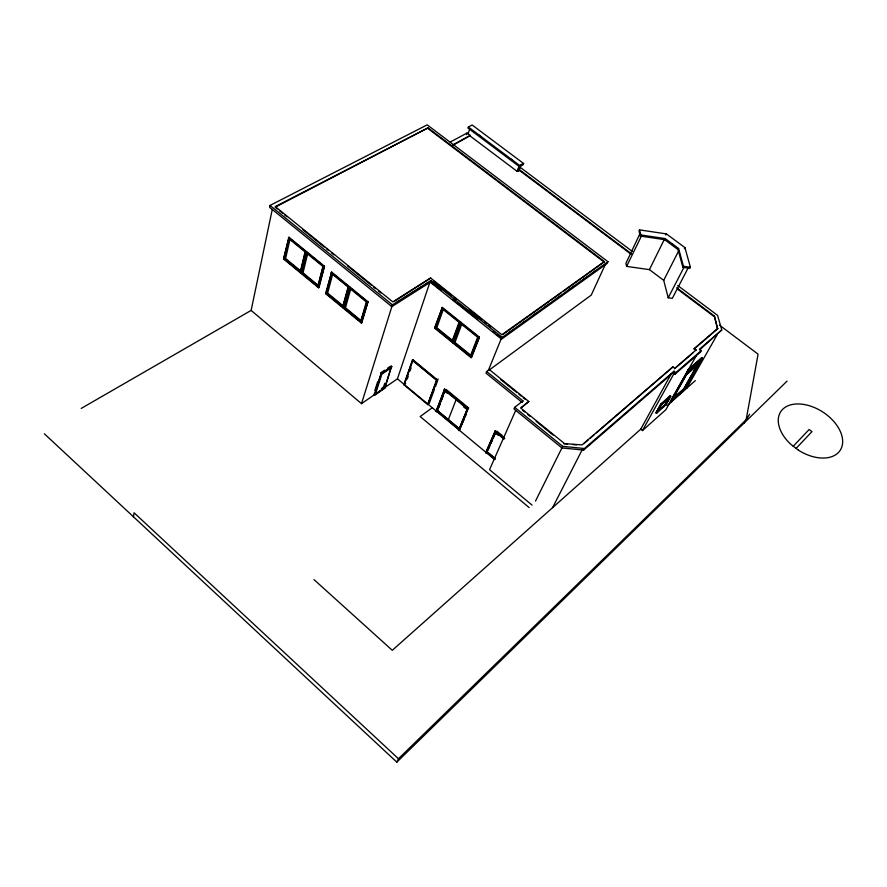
<?xml version="1.0" encoding="UTF-8"?>
<svg xmlns="http://www.w3.org/2000/svg" width="887" height="887" viewBox="0 0 887 887"><rect width="100%" height="100%" fill="white"/><g stroke="black" fill="none" stroke-linecap="round" stroke-linejoin="round"><path stroke-width="1.33" d="M133.471 516.811L134.048 512.764L398.463 758.751L396.822 762.155L44.35 433.787M501.543 339.122L607.196 263.384L607.961 261.709L427.212 124.845L269.992 205.451L269.615 207.314L391.854 306.625L430.262 282.254L430.86 280.492L502.242 337.393L501.543 339.122L429.652 281.767M81.194 408.441L251.143 310.417L272.254 209.465M283.574 259.026L288.974 237.239L324.476 266.222L319.054 287.455L318.5 287.776L283.574 259.026L288.974 237.239M284.306 258.937L288.874 238.658L305.305 252.074L300.482 272.242L284.306 258.937L289.14 239.701M289.927 239.457L285.614 258.538L300.56 270.834L305.106 251.853M301.358 270.579L304.585 257.141M301.702 273.251L306.547 253.094L323.134 266.632L318.023 286.689L301.702 273.251L307.113 252.773L323.7 266.311L318.023 286.689M307.589 253.882L303.021 272.852L318.111 285.27L322.912 266.399M318.5 287.776L324.476 266.222M325.562 293.597L331.66 272.087L368.005 301.757L361.829 322.668L361.286 323.012L325.562 293.597L326.117 293.264L361.829 322.668M326.46 291.945L331.66 272.087M326.327 293.53L331.572 273.529L348.38 287.255L342.87 307.146L326.327 293.53L332.137 273.207L348.946 286.922L347.837 290.903M332.614 274.316L327.658 293.131L342.959 305.716L348.136 287M342.87 307.146L347.105 293.553M348.281 292.111L349.744 286.845L343.336 308.232L343.89 307.9M344.123 308.177L350.221 287.965L367.185 301.813L360.821 321.926L344.123 308.177L350.221 287.965M350.687 289.073L345.464 307.778L360.909 320.484L366.364 301.879M360.821 321.926L366.797 303.132M361.286 323.012L368.005 301.757M277.287 208.944L275.158 207.214L428.033 127.872L604.446 261.576L563.622 291.102M251.143 310.417L361.497 403.64L392.42 304.829L430.86 280.492M374.824 390.535L377.64 381.776M374.259 394.837L381.166 373.383L374.68 395.192L373.615 394.294M390.79 367.395L391.222 367.75L381.898 374.092L375.356 394.327L384.592 387.952L391.544 366.342L384.936 388.107L374.68 395.192M468.347 126.996L467.981 128.083L519.538 166.745L523.219 164.594L523.618 163.518L472.139 124.989L468.347 126.996L519.926 165.681L523.618 163.518M381.477 388.484L383.528 387.065L384.77 383.273M466.529 134.68L467.072 133.039L470.287 135.467L453.146 145.158M384.16 387.597L384.426 388.462M468.092 133.815L469.511 129.48M604.446 261.576L501.876 334.776L430.616 278.008L394.892 301.037M361.497 403.64L397.431 378.827L429.751 282.731M403.84 384.725L412.743 359.601L437.224 379.725L427.789 404.616L403.84 384.725L405.703 383.517M412.743 359.601L404.217 384.459L412.932 360.288M407.255 379.015L408.286 375.999M410.038 370.921L411.091 367.85M434.641 328.201L442.347 307.412L479.435 337.149L471.596 357.339L471.097 357.694L434.641 328.201L442.347 307.412M459.433 322.602L459.943 322.258L452.348 341.805L459.433 322.602L442.269 308.842L435.473 328.157L442.79 308.499M443.223 309.596L436.814 327.769L452.414 340.375L459.078 322.314M436.748 379.858L428.033 403.552M427.789 404.616L436.847 379.991L438.211 379.015M429.142 403.629L434.397 389.382M435.351 386.787L437.734 380.312M452.78 342.87L460.796 322.203M457.038 332.37L458.446 328.556M460.73 323.644L453.623 342.837L461.24 323.3L460.73 323.644L478.049 337.548L470.664 356.618L435.151 327.857M470.11 136.01L517.132 171.357L519.316 165.47M519.538 166.745L519.926 165.681M461.672 324.398L454.976 342.449L470.731 355.188L477.683 337.237M518.751 171.246L521.334 164.283M437.424 411.147L435.983 411.424L444.664 389.105L468.17 408.452L459.399 430.273M436.36 411.147L444.664 389.105M436.493 411.834L445.274 389.792M436.847 411.568L437.513 410.359M447.813 393.251L444.598 391.045L444.986 389.992M438.865 407.344L440.296 403.541M441.26 401.002L443.178 395.924M447.536 393.462L448.212 392.209M470.664 356.618L478.559 337.193L478.049 337.548M471.097 357.694L479.435 337.149M448.367 419.573L456.339 399.106M467.327 409.306L464.078 407.078L464.633 405.924L448.079 392.309L447.68 393.351L444.742 390.934L437.125 411.368L459.156 429.652L458.524 430.14L459.034 430.561L464.089 419.584M458.524 430.14L467.737 408.275M458.878 429.862L459.555 428.654M467.46 408.486L459.422 428.754L437.38 410.459M459.034 430.561L467.804 408.73L468.735 408.031L446.294 389.57M465.121 417.012L466.152 414.451M486.675 371.531L486.009 373.172L522.232 402.498L522.953 400.88L486.675 371.531L489.325 369.591L528.829 401.523L521.401 407.698M488.438 370.234L501.421 338.246M489.325 369.591L489.092 370.134L591.241 295.105L605.743 263.539M487.085 452.37L485.666 452.669L495.345 430.794L504.725 438.522M486.021 452.381L495.345 430.794M486.176 453.102L495.933 431.47M486.531 452.813L495.356 432.601L498.361 435.073M498.494 434.963L495.212 432.712L495.656 431.692M488.16 449.886L489.768 446.161M490.844 443.677L492.462 439.941M493.538 437.457L495.146 433.732M498.217 435.184L498.816 434.053L503.029 437.524M522.953 400.88L514.693 407.333L513.983 408.951L561.914 447.935L583.624 450.086L673.155 372.728L674.009 371.176L675.85 372.607L701.251 350.609L699.444 349.223L721.774 329.942L717.583 315.384L677.723 285.492M515.68 410.448L489.557 469.666L532.034 505.091M639.549 229.877L639.028 230.975L640.303 236.053L664.662 239.678L678.023 249.58L682.89 267.353L689.842 268.351L690.408 267.264L684.919 247.595L666.414 233.913L639.549 229.877L640.824 234.955L640.303 236.053M640.07 233.436L625.9 263.339L626.61 266.399L649.428 269.626L663.709 280.359L668.21 297.799L672.313 298.354L688.312 267.63M626.61 266.399L641.556 235.754L640.857 235.654M665.871 235L666.414 233.913M696.073 349.955L695.785 350.476L694.266 348.58L696.073 349.955L674.774 368.305L672.934 366.885L582.083 444.875L563.589 443.578L567.492 443.977M649.428 269.626L664.673 238.703M535.526 501.033L562.702 446.349L584.433 448.512L674.009 371.176M664.662 239.678L665.206 238.581L678.577 248.493L683.456 266.266L682.89 267.353M678.023 249.58L678.577 248.493M663.709 280.359L678.71 250.799M684.376 248.682L684.919 247.595M552.59 507.641L582.737 448.711M583.624 450.086L584.433 448.512M668.21 297.799L684.132 267.031M672.934 366.885L596.43 432.856M313.987 579.599L392.287 650.315L640.724 429.208L671.415 373.516M640.724 429.208L642.465 430.583L674.586 372.518M673.155 372.728L674.996 374.148L675.85 372.607M655.925 412.843L660.748 404.162L670.184 395.824L670.76 396.267L665.893 404.938L656.491 413.287L655.925 412.843L665.339 404.494L665.893 404.938M661.525 404.55L656.957 412.754L656.391 412.311L660.948 404.106L661.525 404.55L670.295 396.799L669.729 396.356M656.857 411.779L661.148 404.051L669.264 396.888L664.951 404.594M656.491 413.287L661.325 404.605L670.76 396.267M693.978 349.09L717.594 328.822L714.39 316.071L676.714 287.776M656.391 412.311L665.139 404.539L670.184 395.824M670.295 396.799L665.705 404.982L665.139 404.539M688.268 369.58L670.35 401.434L670.905 401.866L684.42 389.848L702.46 358.115L701.894 357.683L688.268 369.58L688.844 370.023L702.46 358.115M696.384 355.51L665.915 409.639L642.465 430.583M672.801 397.93L683.899 378.228M689.099 368.981L686.871 372.95L698.568 362.705L700.808 358.758M670.905 401.866L688.844 370.023M686.882 373.926L689.254 369.724L688.689 369.28L701.351 358.215L701.916 358.647L699.533 362.838L698.978 362.406L701.351 358.215M701.251 350.609L700.375 352.139L674.996 374.148M717.594 328.822L714.39 316.071M697.548 364.49L683.777 388.761L673.122 398.23M672.213 399.394L683.822 389.094L697.803 364.479M673.244 398.851L683.866 389.415L698.025 364.49M686.738 373.183L699.377 362.118L701.894 357.683M699.023 363.737L686.383 374.835L671.803 400.691L684.376 389.515L699.023 363.737L698.468 363.304M686.704 388.284L717.383 334.432M721.774 329.942L699.588 349.888M743.938 423.21L749.626 414.229M796.016 448.489L811.949 431.647L809.144 429.508L793.178 446.305M398.463 758.751L746.155 419.717L758.086 354.168L719.59 325.207M396.822 762.155L787.068 381.1M667.268 405.57L695.341 380.59M685.806 374.392L697.492 364.158M685.851 374.746L699.943 362.55L699.377 362.118M674.486 368.826L692.747 353.093M583.901 443.611L588.081 440.03M590.165 438.233L594.345 434.652M694.266 348.58L717.882 328.301M485.666 452.669L486.564 451.949M528.829 401.523L520.625 407.965L563.855 443.045M464.078 407.078L467.194 409.406M448.5 419.473L448.112 420.482M435.983 411.424L436.914 410.736M432.246 407.732L420.172 416.557L529.162 507.597M502.242 337.393L607.961 261.709M509.271 332.625L513.761 329.41M521.611 323.788L523.851 322.181M532.832 315.761L536.192 313.344M545.172 306.924L548.532 304.507M556.382 298.886L560.872 295.67M568.722 290.049L574.332 286.035M581.063 281.212L586.673 277.199M592.283 273.185L595.643 270.768M502.763 334.543L548.975 301.558M551.226 299.95L561.371 292.71M381.111 373.56L391.544 366.342M381.598 373.737L391.976 366.697M380.456 373.017L384.603 370.201M387.719 368.083L389.792 366.686M391.234 306.115L392.353 305.405M397.01 302.445L399.35 300.97M404.006 298.021L407.499 295.803M411.003 293.586L414.495 291.368M417.999 289.151L421.491 286.933M424.984 284.727L427.323 283.241M430.616 278.008L392.786 301.879L275.28 206.593L428.033 127.872M348.38 287.255L348.946 286.922M517.132 171.357L519.15 170.171L631.023 254.192M323.134 266.632L323.7 266.311M301.513 273.019L300.948 273.329L306.636 251.664M305.305 252.074L305.871 251.753L289.45 238.348M452.115 145.257L470.287 135.467M450.219 142.064L467.072 133.039M572.703 444.498L576.605 444.886M683.456 266.266L690.408 267.264M640.824 234.955L665.206 238.581M672.013 244.136L674.098 245.688M478.658 134.99L480.854 136.642M510.524 158.884L512.719 160.525M520.503 167.554L632.331 251.442M518.307 168.84L631.278 253.671M677.546 289.129L714.102 316.581M427.856 128.46L604.191 262.131M685.762 374.037L686.338 374.48M660.748 404.162L661.325 404.605M433.654 281.179L452.004 295.792M454.155 297.511L456.317 299.229M469.267 309.552L482.218 319.874M484.369 321.593L486.531 323.312M488.693 325.03L490.844 326.749M431.259 282.288L440.972 290.038M452.847 299.507L455.009 301.225M457.171 302.955L477.672 319.309M492.784 331.361L494.946 333.08M497.097 334.809L500.335 337.393M441.837 307.745L478.936 337.503M500.833 379.625L516.844 392.575M518.984 394.294L521.112 396.023M523.252 397.753L525.381 399.472M435.972 327.813L452.847 341.451M454.133 342.493L471.163 356.264M279.427 210.685L282.631 213.279M284.76 215.009L286.9 216.738M302.91 229.733L324.265 247.052M326.405 248.781L328.545 250.522M331.749 253.117L333.878 254.846M347.759 266.111L371.254 285.159M373.383 286.889L375.523 288.63M378.727 291.224L380.856 292.954M522.487 410.215L524.594 411.923M527.754 414.495L529.861 416.203M536.192 421.336L553.056 435.029M269.992 205.451L392.42 304.829M514.693 407.333L562.702 446.349M288.397 237.55L323.91 266.555M331.106 272.42L367.451 302.09M349.655 288.297L366.63 302.157M412.366 359.867L436.847 379.991M412.544 360.554L436.36 380.135M496.931 431.226L502.142 435.506M444.287 389.382L467.804 408.73M494.968 431.082L504.359 438.81M284.871 258.627L301.037 271.921L300.482 272.242L285.159 259.558M302.267 272.93L318.577 286.357M326.882 293.198L343.424 306.802M344.677 307.833L361.364 321.582M444.631 390.258L467.094 408.752M495.301 431.969L503.639 438.821M302.545 273.861L319.054 287.455M390.834 365.976L391.477 366.519M495.268 458.501L487.096 451.716L486.797 452.603L494.957 459.377M437.236 410.559L459.278 428.864M486.952 451.827L495.123 458.612M397.431 378.827L494.702 459.588M383.528 387.065L384.592 387.952M798.4 450.164L790.971 444.465A35.447 22.641 32.9 0 1 795.439 404.04A35.447 22.641 32.9 0 1 842.628 440.262A35.447 22.641 32.9 0 1 798.4 450.164"/></g></svg>
